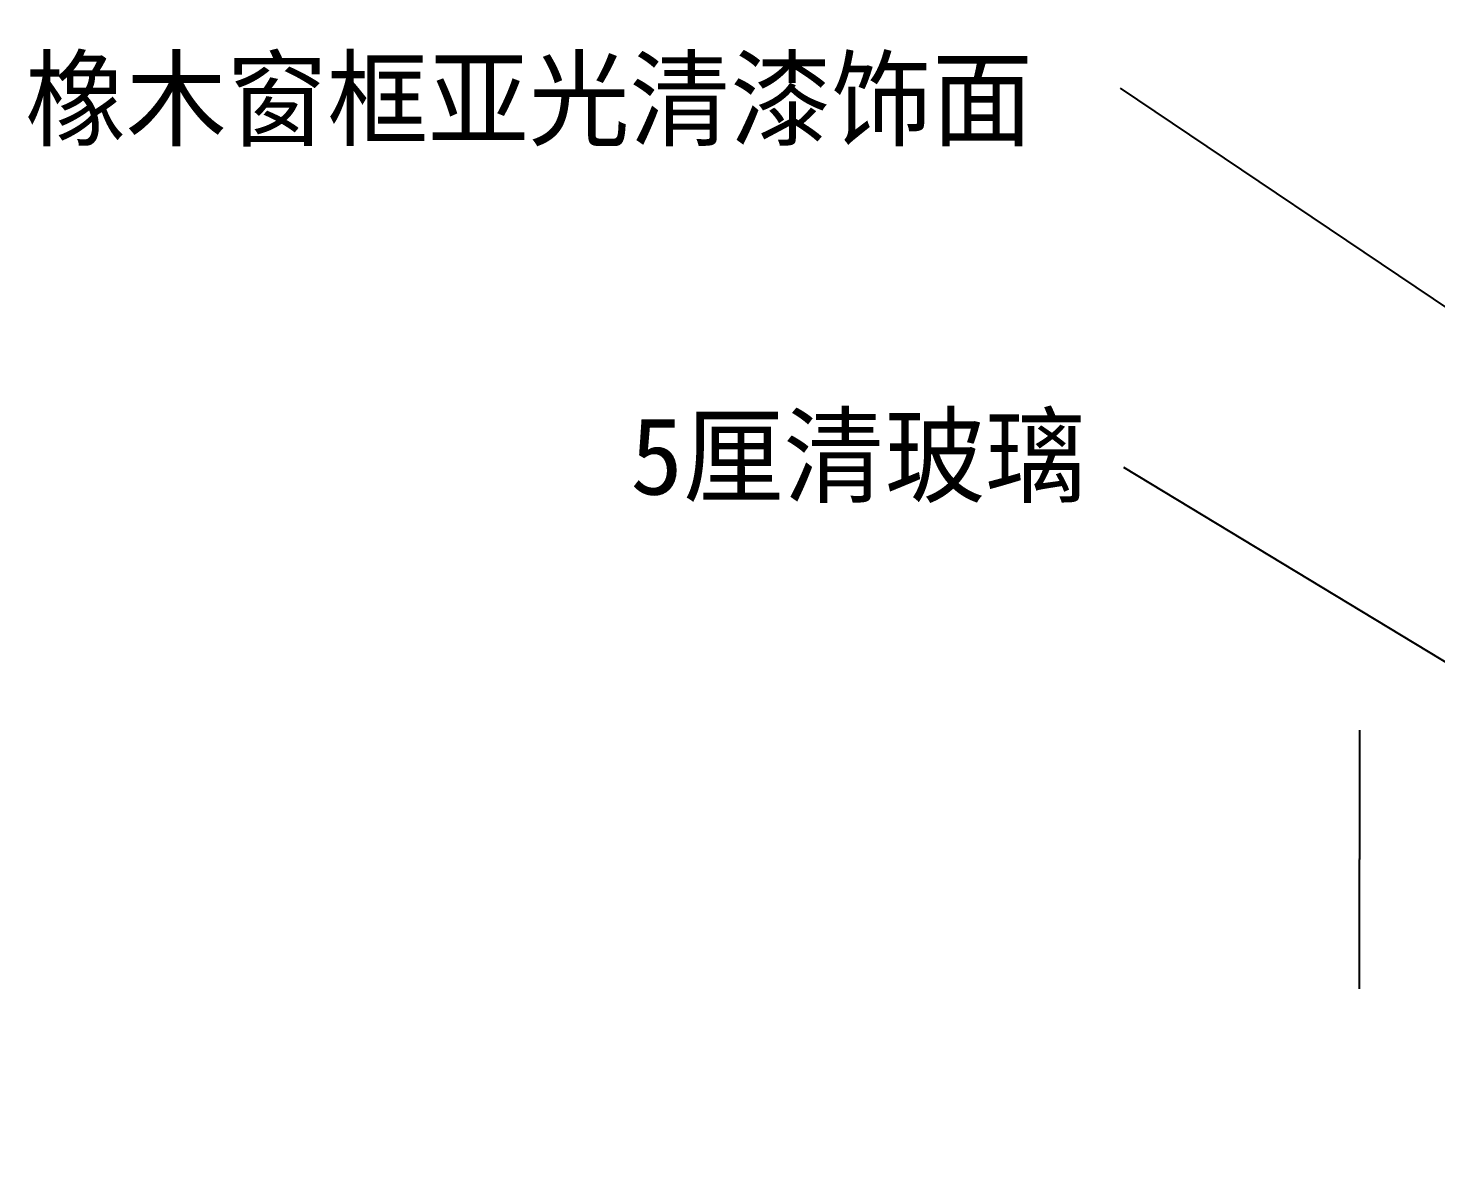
# Model space of a CAD drawing. Header units: metres. Extents: x 278 to 5235, y 197 to 7080.
# Drawn here: x 287 to 1377, y 1248 to 2117 of the extents above; entities that cross this region are included whole.
import ezdxf

# ---------------------------------------------------------------- set-up
doc = ezdxf.new("R2010")
doc.units = ezdxf.units.M
doc.layers.add('DIM', color=3, linetype='Continuous')
doc.layers.add('TEXT', color=3, linetype='Continuous')
doc.dimstyles.get("Standard").update_dxf_attribs({"dimtxt": 2.5, "dimasz": 2.5, "dimexe": 1.25, "dimexo": 0.625, "dimtad": 1, "dimcen": 2.5, "dimazin": 3, "dimtfac": 1, "dimtmove": 0, "dimatfit": 3})

# ---------------------------------------------------------------- blocks, each defined once
blk = doc.blocks.new('*D14')
for p, q in [((1317.41, 1574.21), (1317.41, 1474.21)), ((1317.16, 1474.21), (1316.91, 1474.21)), ((1317.41, 1374.21), (1317.41, 1474.21)), ((1317.41, 1474.21), (1317.41, 1474.21)), ((1317.66, 1474.21), (1317.91, 1474.21))]:
    blk.add_line(p, q)
at = {"layer": 'Defpoints'}
for p in [(1317.41, 1574.21), (1317.41, 1474.21), (1317.41, 1374.21)]:
    blk.add_point(p, dxfattribs=at)
at = {"layer": 'DIM', "insert": (1317.41, 1475.335), "char_height": 1, "attachment_point": 5}
blk.add_mtext('40', dxfattribs=at)

msp = doc.modelspace()

# ---------------------------------------------------------------- texts
at = {"layer": 'TEXT'}
for s, p in [('橡木窗框亚光清漆饰面', (284.58, 2032.47)), ('5厘清玻璃', (753, 1756.49))]:
    msp.add_text(s, height=60, dxfattribs=at).set_placement(p)

# ---------------------------------------------------------------- dimensions: what is measured, and where the dimension line sits
at = {"layer": 'DIM'}
dim = msp.add_linear_dim(base=(1317.41, 1474.21), p1=(1317.41, 1574.21), p2=(1317.41, 1374.21), text='40', dimstyle='Standard', dxfattribs=at)
dim.commit()
dim.dimension.update_dxf_attribs({"geometry": '*D14', "text_midpoint": (1317.41, 1475.335)})

# ---------------------------------------------------------------- leaders
for points in [[(2029.45, 1872.45), (1246.03, 2315.39)], [(1991.8, 1493.29), (1132.48, 2070.8)], [(1635.91, 1474.21), (1135.18, 1777.46)], [(2067.57, 1349.18), (1115.99, 820.42)]]:
    msp.add_leader(points, dimstyle='Standard', dxfattribs=at)

doc.saveas('drawing.dxf')
